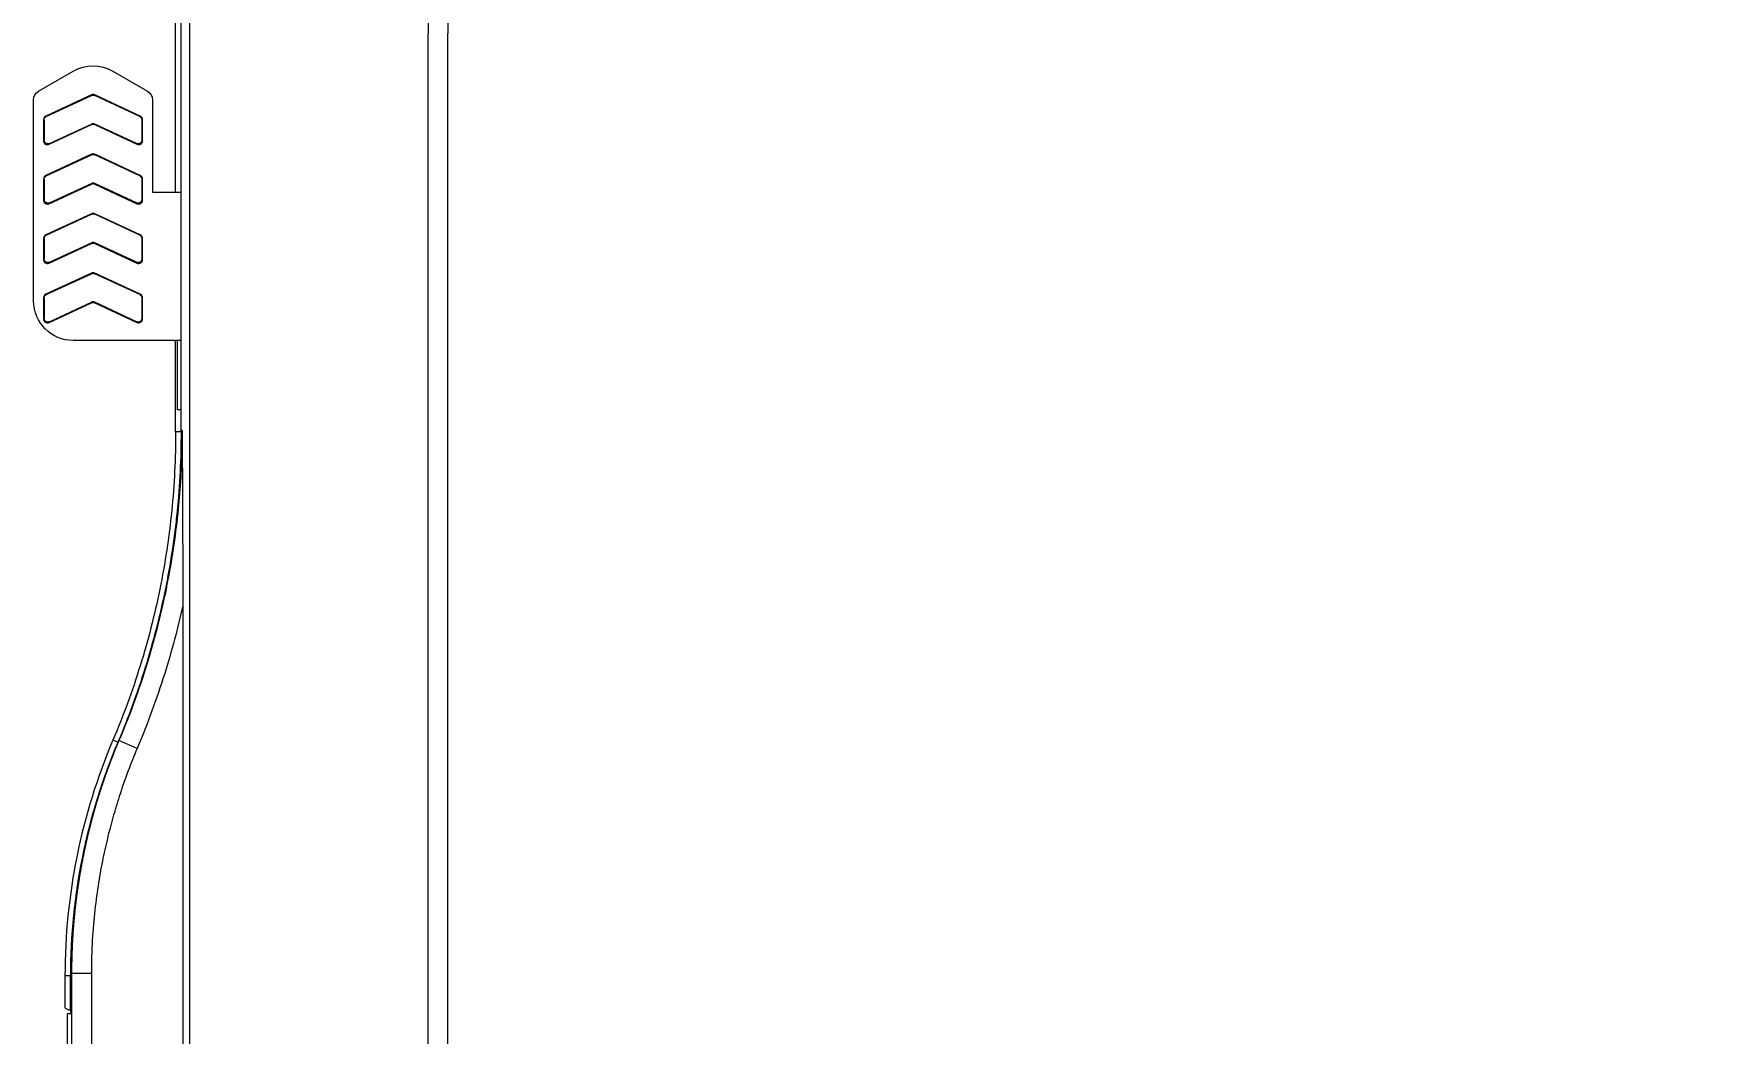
# Model space of a CAD drawing. Header units: millimetres. Extents: x 4840 to 6640, y -3623 to -1026.
# Drawn here: x 5318 to 5402.9, y -1959.5 to -1909 of the extents above; entities that cross this region are included whole.
import ezdxf

# ---------------------------------------------------------------- set-up
doc = ezdxf.new("R2010")
doc.units = ezdxf.units.MM
doc.layers.add('내부선 및 부속', color=4, linetype='Continuous')
doc.layers.add('치수선', color=7, linetype='Continuous')
doc.styles.add('____', font='')
doc.styles.get('____').set_extended_font_data('굴림')
doc.dimstyles.new('MSADIM', dxfattribs={"dimtxt": 33, "dimasz": 17, "dimexe": 10, "dimexo": 7.5, "dimgap": 10, "dimtad": 0, "dimtih": 1, "dimtoh": 1, "dimdec": 0, "dimzin": 1, "dimdsep": 46, "dimtxsty": '____', "dimcen": 11.25, "dimadec": 0, "dimazin": 0, "dimtfac": 1, "dimtdec": 0, "dimtix": 1, "dimtmove": 0, "dimatfit": 3, "dimfxl": 0, "dimtolj": 1, "dimtzin": 1, "dimarcsym": 0})

# ---------------------------------------------------------------- blocks, each defined once
blk = doc.blocks.new('*D9')
at = {"layer": '치수선', "color": 0, "linetype": 'Continuous', "lineweight": -2}
for p, q in [((5809.76, -1916.468), (5809.76, -2231.139)), ((5339.851, -2004.468), (5339.851, -2231.139)), ((5356.851, -2221.139), (5537.142, -2221.139)), ((5792.76, -2221.139), (5612.468, -2221.139))]:
    blk.add_line(p, q, dxfattribs=at)
at = {"layer": '치수선', "color": 0, "linetype": 'Continuous'}
for points in [[(5356.851, -2218.306), (5356.851, -2223.973), (5339.851, -2221.139)], [(5792.76, -2218.306), (5792.76, -2223.973), (5809.76, -2221.139)]]:
    blk.add_solid(points, dxfattribs=at)
at = {"layer": '치수선', "color": 0, "linetype": 'Continuous', "insert": (5574.805, -2221.139), "char_height": 25, "attachment_point": 5, "style": '____'}
blk.add_mtext('\\A1;470', dxfattribs=at)

msp = doc.modelspace()

# ---------------------------------------------------------------- linework, layer by layer
at = {"layer": '내부선 및 부속', "lineweight": 18}
for p, q in [((5325.859, -1998.964), (5325.859, -1818.972)), ((5325.423, -1929.076), (5325.423, -1888.861)), ((5325.149, -1916.968), (5325.149, -1900.968)), ((5318.225, -1911.878), (5319.975, -1910.868)), ((5321.975, -1910.868), (5323.725, -1911.878)), ((5317.975, -1922.468), (5317.975, -1912.311)), ((5320.89, -1912.062), (5318.59, -1913.134)), ((5318.616, -1913.151), (5320.89, -1912.091)), ((5320.89, -1912.091), (5320.89, -1912.062)), ((5321.059, -1912.091), (5321.059, -1912.062)), ((5323.36, -1913.134), (5321.059, -1912.062)), ((5323.333, -1913.151), (5321.059, -1912.091)), ((5323.975, -1912.311), (5323.975, -1916.968)), ((5318.501, -1913.332), (5318.475, -1913.315)), ((5318.475, -1913.315), (5318.475, -1914.375)), ((5318.501, -1913.332), (5318.501, -1914.334)), ((5318.616, -1913.151), (5318.59, -1913.134)), ((5323.333, -1913.151), (5323.36, -1913.134)), ((5323.448, -1913.332), (5323.475, -1913.315)), ((5323.448, -1913.332), (5323.448, -1914.334)), ((5323.475, -1914.375), (5323.475, -1913.315)), ((5318.758, -1914.556), (5320.89, -1913.562)), ((5318.784, -1914.515), (5320.89, -1913.533)), ((5320.89, -1913.562), (5320.89, -1913.533)), ((5323.165, -1914.515), (5321.059, -1913.533)), ((5321.059, -1913.562), (5321.059, -1913.533)), ((5321.059, -1913.562), (5323.191, -1914.556)), ((5318.501, -1914.334), (5318.475, -1914.375)), ((5320.89, -1915.062), (5318.59, -1916.134)), ((5318.616, -1916.151), (5320.89, -1915.091)), ((5318.784, -1914.515), (5318.758, -1914.556)), ((5320.89, -1915.091), (5320.89, -1915.062)), ((5321.059, -1915.091), (5321.059, -1915.062)), ((5323.36, -1916.134), (5321.059, -1915.062)), ((5323.333, -1916.151), (5321.059, -1915.091)), ((5323.165, -1914.515), (5323.191, -1914.556)), ((5323.448, -1914.334), (5323.475, -1914.375)), ((5318.501, -1916.332), (5318.475, -1916.315)), ((5318.475, -1916.315), (5318.475, -1917.375)), ((5318.501, -1916.332), (5318.501, -1917.334)), ((5318.616, -1916.151), (5318.59, -1916.134)), ((5318.758, -1917.556), (5320.89, -1916.562)), ((5318.784, -1917.515), (5320.89, -1916.533)), ((5320.89, -1916.562), (5320.89, -1916.533)), ((5323.165, -1917.515), (5321.059, -1916.533)), ((5321.059, -1916.562), (5321.059, -1916.533)), ((5321.059, -1916.562), (5323.191, -1917.556)), ((5323.333, -1916.151), (5323.36, -1916.134)), ((5323.448, -1916.332), (5323.475, -1916.315)), ((5323.448, -1916.332), (5323.448, -1917.334)), ((5323.475, -1917.375), (5323.475, -1916.315)), ((5318.501, -1917.334), (5318.475, -1917.375)), ((5318.784, -1917.515), (5318.758, -1917.556)), ((5323.165, -1917.515), (5323.191, -1917.556)), ((5323.448, -1917.334), (5323.475, -1917.375)), ((5323.975, -1916.968), (5325.423, -1916.968)), ((5320.89, -1918.062), (5318.59, -1919.134)), ((5318.616, -1919.151), (5320.89, -1918.091)), ((5320.89, -1918.091), (5320.89, -1918.062)), ((5321.059, -1918.091), (5321.059, -1918.062)), ((5323.36, -1919.134), (5321.059, -1918.062)), ((5323.333, -1919.151), (5321.059, -1918.091)), ((5318.501, -1919.332), (5318.475, -1919.315)), ((5318.475, -1919.315), (5318.475, -1920.375)), ((5318.501, -1919.332), (5318.501, -1920.334)), ((5318.616, -1919.151), (5318.59, -1919.134)), ((5323.333, -1919.151), (5323.36, -1919.134)), ((5323.448, -1919.332), (5323.475, -1919.315)), ((5323.448, -1919.332), (5323.448, -1920.334)), ((5323.475, -1920.375), (5323.475, -1919.315)), ((5318.758, -1920.556), (5320.89, -1919.562)), ((5318.784, -1920.515), (5320.89, -1919.533)), ((5320.89, -1919.562), (5320.89, -1919.533)), ((5323.165, -1920.515), (5321.059, -1919.533)), ((5321.059, -1919.562), (5321.059, -1919.533)), ((5321.059, -1919.562), (5323.191, -1920.556)), ((5318.501, -1920.334), (5318.475, -1920.375)), ((5320.89, -1921.062), (5318.59, -1922.134)), ((5318.784, -1920.515), (5318.758, -1920.556)), ((5320.89, -1921.091), (5320.89, -1921.062)), ((5321.059, -1921.091), (5321.059, -1921.062)), ((5323.36, -1922.134), (5321.059, -1921.062)), ((5323.165, -1920.515), (5323.191, -1920.556)), ((5323.448, -1920.334), (5323.475, -1920.375)), ((5318.616, -1922.151), (5320.89, -1921.091)), ((5323.333, -1922.151), (5321.059, -1921.091)), ((5318.501, -1922.332), (5318.475, -1922.315)), ((5318.475, -1922.315), (5318.475, -1923.375)), ((5318.501, -1922.332), (5318.501, -1923.334)), ((5318.616, -1922.151), (5318.59, -1922.134)), ((5318.758, -1923.556), (5320.89, -1922.562)), ((5318.784, -1923.515), (5320.89, -1922.533)), ((5320.89, -1922.562), (5320.89, -1922.533)), ((5323.165, -1923.515), (5321.059, -1922.533)), ((5321.059, -1922.562), (5321.059, -1922.533)), ((5321.059, -1922.562), (5323.191, -1923.556)), ((5323.333, -1922.151), (5323.36, -1922.134)), ((5323.448, -1922.332), (5323.475, -1922.315)), ((5323.448, -1922.332), (5323.448, -1923.334)), ((5323.475, -1923.375), (5323.475, -1922.315)), ((5318.501, -1923.334), (5318.475, -1923.375)), ((5318.784, -1923.515), (5318.758, -1923.556)), ((5323.165, -1923.515), (5323.191, -1923.556)), ((5323.448, -1923.334), (5323.475, -1923.375)), ((5325.423, -1924.468), (5319.975, -1924.468)), ((5325.149, -1929.076), (5325.149, -1924.468)), ((5325.249, -1927.968), (5325.249, -1924.468)), ((5325.423, -1927.968), (5325.249, -1927.968)), ((5325.423, -1929.076), (5325.423, -1927.968)), ((5325.51, -1937.849), (5325.51, -1999.056)), ((5322.231, -1944.761), (5321.979, -1944.654)), ((5323.204, -1945.066), (5322.284, -1944.675)), ((5319.558, -1956.555), (5319.558, -1958.178)), ((5319.832, -1956.555), (5319.558, -1956.555)), ((5319.832, -1958.268), (5319.832, -1956.555)), ((5319.837, -1956.526), (5319.837, -1958.468)), ((5319.891, -1956.438), (5319.891, -1999.06)), ((5320.89, -1956.438), (5319.891, -1956.438)), ((5320.89, -1956.438), (5320.89, -1999.06)), ((5319.558, -1958.178), (5319.738, -1958.268)), ((5319.738, -1958.268), (5319.832, -1958.268)), ((5319.837, -1958.268), (5319.832, -1958.268)), ((5319.837, -1958.468), (5319.662, -1958.468)), ((5319.662, -1958.468), (5319.662, -1961.968))]:
    msp.add_line(p, q, dxfattribs=at)
at = {"layer": '내부선 및 부속', "lineweight": 18, "extrusion": (0, 0, -1)}
for centre, radius, start, end in [((-5320.975, -1912.6), 2, 60, 120), ((-5318.475, -1912.311), 0.5, 0, 60), ((-5323.475, -1912.311), 0.5, 120, 180)]:
    msp.add_arc(centre, radius, start, end, dxfattribs=at)
at = {"layer": '내부선 및 부속', "lineweight": 18, "extrusion": (1.38778e-14, 6.12323e-17, -1)}
msp.add_arc((-5319.975, -1922.468), 2, 270, 0, dxfattribs=at)
at = {"layer": '내부선 및 부속', "lineweight": 18}
for radius in [30.458, 30.184]:
    msp.add_arc((5350.015, -1956.555), radius, 157.00062, 180, dxfattribs=at)
for centre, major_axis, ratio, start_param, end_param in [((5320.975, -1912.244), (0, -0.201), 0.995373, 2.707034, 3.576151), ((5318.675, -1913.316), (0.17, -0.108), 0.994663, 2.576783, 3.706402), ((5323.274, -1913.316), (-0.17, -0.108), 0.994663, 2.576783, 3.706402), ((5320.975, -1913.715), (0, -0.201), 0.995373, 2.707034, 3.576151), ((5318.675, -1914.373), (0.109, 0.171), 0.987001, 2.143974, 4.139212), ((5320.975, -1915.244), (0, -0.201), 0.995373, 2.707034, 3.576151), ((5323.274, -1914.373), (-0.109, 0.171), 0.987001, 2.143974, 4.139212), ((5318.675, -1916.316), (0.17, -0.108), 0.994663, 2.576783, 3.706402), ((5320.975, -1916.715), (0, -0.201), 0.995373, 2.707034, 3.576151), ((5323.274, -1916.316), (-0.17, -0.108), 0.994663, 2.576783, 3.706402), ((5318.675, -1917.373), (0.109, 0.171), 0.987001, 2.143974, 4.139212), ((5323.274, -1917.373), (-0.109, 0.171), 0.987001, 2.143974, 4.139212), ((5320.975, -1918.244), (0, -0.201), 0.995373, 2.707034, 3.576151), ((5318.675, -1919.316), (0.17, -0.108), 0.994663, 2.576783, 3.706402), ((5323.274, -1919.316), (-0.17, -0.108), 0.994663, 2.576783, 3.706402), ((5320.975, -1919.715), (0, -0.201), 0.995373, 2.707034, 3.576151), ((5318.675, -1920.373), (0.109, 0.171), 0.987001, 2.143974, 4.139212), ((5320.975, -1921.244), (0, -0.201), 0.995373, 2.707034, 3.576151), ((5323.274, -1920.373), (-0.109, 0.171), 0.987001, 2.143974, 4.139212), ((5318.675, -1922.316), (0.17, -0.108), 0.994663, 2.576783, 3.706402), ((5320.975, -1922.715), (0, -0.201), 0.995373, 2.707034, 3.576151), ((5323.274, -1922.316), (-0.17, -0.108), 0.994663, 2.576783, 3.706402), ((5318.675, -1923.373), (0.109, 0.171), 0.987001, 2.143974, 4.139212), ((5323.274, -1923.373), (-0.109, 0.171), 0.987001, 2.143974, 4.139212)]:
    msp.add_ellipse(centre, major_axis=major_axis, ratio=ratio, start_param=start_param, end_param=end_param, dxfattribs=at)
at = {"layer": '내부선 및 부속', "lineweight": 18, "extrusion": (1.38778e-14, 6.12323e-17, -1)}
for centre in [(5320.975, -1912.273), (5320.975, -1913.744), (5320.975, -1915.273), (5320.975, -1916.744), (5320.975, -1918.273), (5320.975, -1919.744), (5320.975, -1921.273), (5320.975, -1922.744)]:
    msp.add_ellipse(centre, major_axis=(0, -0.201), ratio=0.995373, start_param=2.707034, end_param=3.576151, dxfattribs=at)
at = {"layer": '내부선 및 부속', "lineweight": 18, "extrusion": (0, 0, -1)}
for centre, major_axis, ratio, start_param, end_param in [((5318.702, -1913.333), (0.17, -0.108), 0.994663, 2.576783, 3.706402), ((5323.248, -1913.333), (-0.17, -0.108), 0.994663, 2.576783, 3.706402), ((5318.702, -1914.332), (0.109, 0.171), 0.987001, 2.143974, 4.139212), ((5323.248, -1914.332), (-0.109, 0.171), 0.987001, 2.143974, 4.139212), ((5318.702, -1916.333), (0.17, -0.108), 0.994663, 2.576783, 3.706402), ((5323.248, -1916.333), (-0.17, -0.108), 0.994663, 2.576783, 3.706402), ((5318.702, -1917.332), (0.109, 0.171), 0.987001, 2.143974, 4.139212), ((5323.248, -1917.332), (-0.109, 0.171), 0.987001, 2.143974, 4.139212), ((5318.702, -1919.333), (0.17, -0.108), 0.994663, 2.576783, 3.706402), ((5323.248, -1919.333), (-0.17, -0.108), 0.994663, 2.576783, 3.706402), ((5318.702, -1920.332), (0.109, 0.171), 0.987001, 2.143974, 4.139212), ((5323.248, -1920.332), (-0.109, 0.171), 0.987001, 2.143974, 4.139212), ((5318.702, -1922.333), (0.17, -0.108), 0.994663, 2.576783, 3.706402), ((5323.248, -1922.333), (-0.17, -0.108), 0.994663, 2.576783, 3.706402), ((5318.702, -1923.332), (0.109, 0.171), 0.987001, 2.143974, 4.139212), ((5323.248, -1923.332), (-0.109, 0.171), 0.987001, 2.143974, 4.139212)]:
    msp.add_ellipse(centre, major_axis=major_axis, ratio=ratio, start_param=start_param, end_param=end_param, dxfattribs=at)
at = {"layer": '내부선 및 부속', "lineweight": 18}
for points in [[(5338.906, -1802.749), (5338.906, -1838.154), (5338.907, -1873.564), (5338.907, -1908.968)], [(5337.903, -1804.26), (5337.903, -1812.526), (5337.903, -1829.29), (5337.903, -1855.06), (5337.903, -1881.653), (5337.903, -1899.787), (5337.903, -1908.968)], [(5337.903, -2013.677), (5337.903, -2005.41), (5337.903, -1988.646), (5337.903, -1962.877), (5337.903, -1936.284), (5337.903, -1918.149), (5337.903, -1908.968)], [(5338.906, -2015.187), (5338.906, -1979.782), (5338.907, -1944.373), (5338.907, -1908.968)], [(5325.423, -1929.076), (5325.332, -1929.076), (5325.241, -1929.076), (5325.149, -1929.076)], [(5325.477, -1928.989), (5325.459, -1929.018), (5325.441, -1929.047), (5325.423, -1929.076)], [(5325.51, -1937.849), (5325.264, -1938.967), (5324.654, -1941.292), (5323.748, -1943.785), (5323.204, -1945.066)], [(5322.284, -1944.675), (5322.275, -1944.689), (5322.258, -1944.718), (5322.24, -1944.747), (5322.231, -1944.761)], [(5323.204, -1945.066), (5323.038, -1945.458), (5322.73, -1946.231), (5322.332, -1947.367), (5322.006, -1948.434), (5321.728, -1949.476), (5321.473, -1950.6), (5321.246, -1951.836), (5321.058, -1953.203), (5320.926, -1954.72), (5320.89, -1955.847), (5320.89, -1956.438)], [(5319.891, -1956.438), (5319.882, -1956.452), (5319.864, -1956.481), (5319.846, -1956.511), (5319.837, -1956.526)]]:
    msp.add_open_spline(points, degree=3, dxfattribs=at)
for points, degree, knots in [([(5325.149, -1929.076), (5325.149, -1929.743), (5325.116, -1931.076), (5324.965, -1933.072), (5324.715, -1935.058), (5324.365, -1937.028), (5323.917, -1938.979), (5323.371, -1940.904), (5322.73, -1942.8), (5322.239, -1944.041), (5321.979, -1944.654)], 3, [0, 0, 0, 0, 0.124984, 0.249995, 0.375007, 0.500017, 0.625023, 0.750026, 0.875027, 1, 1, 1, 1]), ([(5325.423, -1929.076), (5325.423, -1929.748), (5325.389, -1931.091), (5325.289, -1932.429), (5325.188, -1933.43), (5325.15, -1933.764), (5325.066, -1934.431), (5325.019, -1934.764), (5324.868, -1935.76), (5324.633, -1937.082), (5324.333, -1938.391), (5324.124, -1939.204), (5324.082, -1939.367), (5323.994, -1939.691), (5323.949, -1939.853), (5323.812, -1940.338), (5323.716, -1940.66), (5323.418, -1941.622), (5322.987, -1942.893), (5322.494, -1944.142), (5322.231, -1944.761)], 3, [0, 0, 0, 0, 0.125, 0.25, 0.25, 0.3125, 0.3125, 0.375, 0.375, 0.5, 0.625, 0.625, 0.65625, 0.65625, 0.6875, 0.6875, 0.75, 0.75, 0.875, 1, 1, 1, 1]), ([(5325.477, -1928.989), (5325.477, -1929.257), (5325.463, -1930.591), (5325.312, -1933.119), (5324.792, -1936.686), (5323.835, -1940.613), (5322.871, -1943.293), (5322.284, -1944.675)], 3, [0, 0, 0, 0, 0.049962, 0.248438, 0.470996, 0.720416, 1, 1, 1, 1]), ([(5325.477, -1928.989), (5325.485, -1930.499), (5325.49, -1931.401), (5325.496, -1932.674), (5325.5, -1933.685), (5325.505, -1934.848), (5325.508, -1935.838), (5325.51, -1936.928), (5325.51, -1937.849)], 2, [0, 0, 0, 0.25, 0.25, 0.5, 0.5, 0.75, 0.75, 1, 1, 1]), ([(5322.231, -1944.761), (5321.837, -1945.69), (5321.491, -1946.635), (5321.044, -1948.075), (5320.906, -1948.559), (5320.75, -1949.169), (5320.719, -1949.291), (5320.66, -1949.536), (5320.631, -1949.659), (5320.546, -1950.027), (5320.493, -1950.274), (5320.342, -1951.014), (5320.254, -1951.51), (5320.14, -1952.257), (5320.106, -1952.506), (5320.058, -1952.882), (5320.043, -1953.007), (5320.015, -1953.257), (5320.001, -1953.383), (5319.888, -1954.511), (5319.837, -1955.517), (5319.837, -1956.526)], 3, [0, 0, 0, 0, 0.25, 0.25, 0.375, 0.375, 0.40625, 0.40625, 0.4375, 0.4375, 0.5, 0.5, 0.625, 0.625, 0.6875, 0.6875, 0.71875, 0.71875, 0.75, 0.75, 1, 1, 1, 1]), ([(5322.284, -1944.675), (5322.272, -1944.702), (5322.25, -1944.756), (5322.216, -1944.837), (5322.182, -1944.918), (5322.149, -1944.999), (5322.115, -1945.08), (5322.083, -1945.161), (5322.05, -1945.242), (5322.018, -1945.323), (5321.986, -1945.403), (5321.954, -1945.484), (5321.923, -1945.564), (5321.892, -1945.645), (5321.861, -1945.725), (5321.831, -1945.806), (5321.801, -1945.886), (5321.771, -1945.966), (5321.741, -1946.046), (5321.712, -1946.126), (5321.683, -1946.207), (5321.654, -1946.286), (5321.625, -1946.366), (5321.597, -1946.446), (5321.569, -1946.526), (5321.542, -1946.606), (5321.514, -1946.685), (5321.487, -1946.765), (5321.46, -1946.844), (5321.434, -1946.923), (5321.407, -1947.003), (5321.381, -1947.082), (5321.356, -1947.161), (5321.33, -1947.24), (5321.305, -1947.319), (5321.28, -1947.398), (5321.255, -1947.476), (5321.231, -1947.555), (5321.207, -1947.634), (5321.183, -1947.712), (5321.159, -1947.791), (5321.136, -1947.869), (5321.113, -1947.947), (5321.09, -1948.025), (5321.067, -1948.103), (5321.045, -1948.181), (5321.023, -1948.259), (5321.001, -1948.337), (5320.98, -1948.414), (5320.958, -1948.492), (5320.937, -1948.569), (5320.916, -1948.647), (5320.896, -1948.724), (5320.875, -1948.801), (5320.855, -1948.878), (5320.835, -1948.955), (5320.816, -1949.032), (5320.796, -1949.109), (5320.777, -1949.185), (5320.758, -1949.262), (5320.74, -1949.338), (5320.721, -1949.414), (5320.703, -1949.491), (5320.685, -1949.567), (5320.668, -1949.643), (5320.65, -1949.718), (5320.633, -1949.794), (5320.616, -1949.87), (5320.599, -1949.945), (5320.583, -1950.021), (5320.566, -1950.096), (5320.55, -1950.171), (5320.534, -1950.246), (5320.519, -1950.321), (5320.503, -1950.396), (5320.488, -1950.47), (5320.473, -1950.545), (5320.458, -1950.619), (5320.444, -1950.694), (5320.429, -1950.768), (5320.415, -1950.842), (5320.401, -1950.916), (5320.388, -1950.99), (5320.374, -1951.063), (5320.361, -1951.137), (5320.348, -1951.21), (5320.335, -1951.284), (5320.322, -1951.357), (5320.31, -1951.43), (5320.298, -1951.503), (5320.286, -1951.575), (5320.274, -1951.648), (5320.262, -1951.721), (5320.251, -1951.793), (5320.24, -1951.865), (5320.229, -1951.937), (5320.218, -1952.009), (5320.207, -1952.081), (5320.197, -1952.153), (5320.187, -1952.224), (5320.177, -1952.296), (5320.167, -1952.367), (5320.157, -1952.438), (5320.148, -1952.509), (5320.139, -1952.58), (5320.13, -1952.651), (5320.121, -1952.722), (5320.112, -1952.792), (5320.104, -1952.862), (5320.095, -1952.933), (5320.087, -1953.003), (5320.079, -1953.072), (5320.071, -1953.142), (5320.064, -1953.212), (5320.056, -1953.281), (5320.049, -1953.351), (5320.042, -1953.42), (5320.035, -1953.489), (5320.029, -1953.558), (5320.022, -1953.626), (5320.016, -1953.695), (5320.01, -1953.763), (5320.004, -1953.832), (5319.998, -1953.9), (5319.992, -1953.968), (5319.987, -1954.036), (5319.981, -1954.103), (5319.976, -1954.171), (5319.971, -1954.238), (5319.966, -1954.306), (5319.961, -1954.373), (5319.957, -1954.44), (5319.953, -1954.507), (5319.948, -1954.573), (5319.944, -1954.64), (5319.94, -1954.706), (5319.937, -1954.772), (5319.933, -1954.838), (5319.93, -1954.904), (5319.926, -1954.97), (5319.923, -1955.035), (5319.92, -1955.101), (5319.917, -1955.166), (5319.915, -1955.231), (5319.912, -1955.296), (5319.91, -1955.361), (5319.908, -1955.425), (5319.906, -1955.49), (5319.904, -1955.554), (5319.902, -1955.618), (5319.9, -1955.682), (5319.899, -1955.746), (5319.897, -1955.81), (5319.896, -1955.873), (5319.895, -1955.937), (5319.894, -1956), (5319.893, -1956.063), (5319.892, -1956.126), (5319.892, -1956.189), (5319.891, -1956.251), (5319.891, -1956.313), (5319.891, -1956.376), (5319.891, -1956.417), (5319.891, -1956.438)], 3, [0, 0, 0, 0, 0.007287, 0.01456, 0.02182, 0.029066, 0.0363, 0.043519, 0.050726, 0.057919, 0.065098, 0.072264, 0.079417, 0.086556, 0.093682, 0.100794, 0.107893, 0.114979, 0.12205, 0.129109, 0.136154, 0.143185, 0.150203, 0.157208, 0.164199, 0.171176, 0.178141, 0.185091, 0.192029, 0.198952, 0.205863, 0.21276, 0.219643, 0.226513, 0.23337, 0.240213, 0.247042, 0.253859, 0.260661, 0.267451, 0.274227, 0.280989, 0.287738, 0.294473, 0.301195, 0.307904, 0.314599, 0.321281, 0.327949, 0.334604, 0.341245, 0.347873, 0.354488, 0.361089, 0.367676, 0.37425, 0.380811, 0.387358, 0.393892, 0.400412, 0.406919, 0.413413, 0.419893, 0.426359, 0.432812, 0.439252, 0.445678, 0.452091, 0.45849, 0.464876, 0.471249, 0.477608, 0.483953, 0.490285, 0.496604, 0.502909, 0.509201, 0.515479, 0.521744, 0.527996, 0.534234, 0.540458, 0.546669, 0.552867, 0.559051, 0.565222, 0.571379, 0.577523, 0.583654, 0.589771, 0.595874, 0.601964, 0.608041, 0.614104, 0.620154, 0.62619, 0.632213, 0.638223, 0.644219, 0.650201, 0.65617, 0.662126, 0.668068, 0.673997, 0.679912, 0.685814, 0.691703, 0.697578, 0.703439, 0.709287, 0.715122, 0.720943, 0.726751, 0.732545, 0.738326, 0.744094, 0.749848, 0.755588, 0.761315, 0.767029, 0.772729, 0.778416, 0.784089, 0.789749, 0.795395, 0.801028, 0.806648, 0.812254, 0.817847, 0.823426, 0.828992, 0.834544, 0.840083, 0.845609, 0.851121, 0.85662, 0.862105, 0.867577, 0.873036, 0.878481, 0.883912, 0.889331, 0.894735, 0.900127, 0.905504, 0.910869, 0.91622, 0.921557, 0.926881, 0.932191, 0.937488, 0.942772, 0.948042, 0.953299, 0.958542, 0.963771, 0.968987, 0.97419, 0.979379, 0.984554, 0.989716, 0.994865, 1, 1, 1, 1])]:
    msp.add_open_spline(points, degree=degree, knots=knots, dxfattribs=at)

# ---------------------------------------------------------------- dimensions: what is measured, and where the dimension line sits
at = {"layer": '치수선', "linetype": 'Continuous'}
dim = msp.add_linear_dim(base=(5339.851, -2221.139), p1=(5809.76, -1908.968), p2=(5339.851, -1996.968), dimstyle='MSADIM', override={"dimtxt": 25}, dxfattribs=at)
dim.commit()
dim.dimension.update_dxf_attribs({"geometry": '*D9', "text_midpoint": (5574.805, -2221.139)})

doc.saveas('drawing.dxf')
